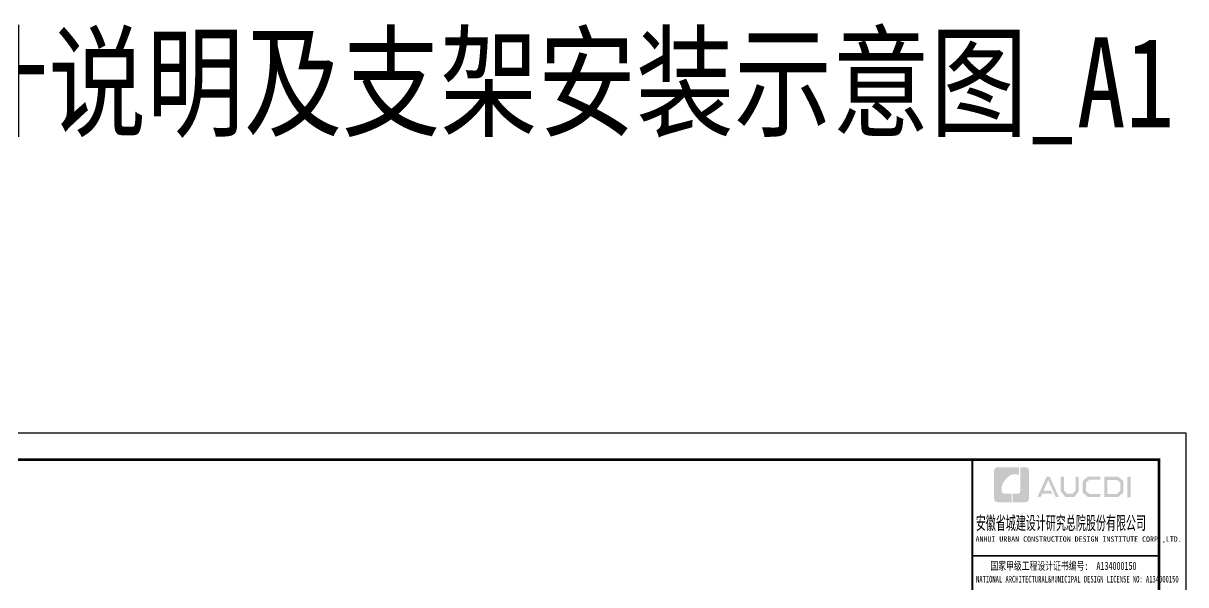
# Model space of a CAD drawing. Extents: x 27938 to 1042331, y -235042 to 1535213.
# Drawn here: x 708052 to 751614, y 696167 to 717213 of the extents above; entities that cross this region are included whole.
import ezdxf

# ---------------------------------------------------------------- set-up
doc = ezdxf.new("R2010")
doc.units = 0
doc.header["$LTSCALE"] = 1000
doc.header["$MEASUREMENT"] = 0
doc.layers.add('yichutu', color=7, linetype='Continuous', true_color=0xffffff, plot=False)
for name, color, linetype in [('图框', 140, 'Continuous'), ('图签文字', 147, 'Continuous'), ('导图字', 7, 'Continuous')]:
    doc.layers.add(name, color=color, linetype=linetype)
doc.styles.add('建筑图签-1', font='simhei.ttf', dxfattribs={"width": 0.7})
doc.styles.add('黑体', font='simhei.ttf')

# ---------------------------------------------------------------- blocks, each defined once
blk = doc.blocks.new('院标1')
h = blk.add_hatch(color=150)
h.dxf.hatch_style = 1
h.set_gradient(color1=(33, 113, 253), color2=(33, 113, 253), tint=1, name='INVCURVED')
edge = h.paths.add_edge_path()
edge.add_spline(control_points=[(116373, 648379), (116379, 648379), (116382, 648379), (116391, 648379), (116391, 648379), (116391, 648379), (116616, 648379), (116616, 648379), (116616, 648379), (116616, 648379), (116616, 648054), (116616, 648054), (116616, 648054), (116616, 648054), (116108, 648054), (116108, 648054), (116108, 648054), (116028, 648054), (115963, 648111), (115963, 648199), (115963, 648199), (115963, 648199), (115963, 649215), (115963, 649215), (115963, 649215), (115963, 649295), (116018, 649360), (116108, 649360), (116108, 649360), (116108, 649360), (116897, 649360), (116897, 649360), (116897, 649360), (116897, 649360), (116897, 649080), (116897, 649080), (116897, 649080), (116897, 649080), (116566, 649140), (116356, 648859), (116356, 648859), (116245, 648719), (116240, 648545), (116247, 648466), (116247, 648466), (116254, 648386), (116247, 648466), (116247, 648466), (116247, 648466), (116247, 648466), (116258, 648374), (116373, 648379)], knot_values=[0, 0, 0, 0, 0.071429, 0.071429, 0.071429, 0.107143, 0.142857, 0.142857, 0.142857, 0.178571, 0.214286, 0.214286, 0.214286, 0.25, 0.285714, 0.285714, 0.285714, 0.321429, 0.357143, 0.357143, 0.357143, 0.392857, 0.428571, 0.428571, 0.428571, 0.464286, 0.5, 0.5, 0.5, 0.535714, 0.571429, 0.571429, 0.571429, 0.607143, 0.642857, 0.642857, 0.642857, 0.678571, 0.714286, 0.714286, 0.714286, 0.75, 0.785714, 0.785714, 0.785714, 0.821429, 0.857143, 0.857143, 0.857143, 0.928571, 1, 1, 1, 1], degree=3, periodic=0)
h = blk.add_hatch(color=150)
h.dxf.hatch_style = 1
h.set_gradient(color1=(33, 113, 253), color2=(33, 113, 253), tint=1, name='INVCURVED')
edge = h.paths.add_edge_path()
edge.add_spline(control_points=[(117268, 649215), (117268, 649215), (117268, 648199), (117268, 648199), (117268, 648199), (117268, 648114), (117212, 648054), (117123, 648054), (117123, 648054), (117123, 648054), (116663, 648054), (116663, 648054), (116663, 648054), (116663, 648054), (116663, 648379), (116663, 648379), (116663, 648379), (116663, 648379), (116865, 648379), (116865, 648379), (116865, 648379), (116907, 648379), (116941, 648413), (116941, 648455), (116941, 648455), (116941, 648455), (116941, 649360), (116941, 649360), (116941, 649360), (116941, 649360), (117123, 649360), (117123, 649360), (117123, 649360), (117204, 649360), (117268, 649306), (117268, 649215)], knot_values=[0, 0, 0, 0, 0.1, 0.1, 0.1, 0.15, 0.2, 0.2, 0.2, 0.25, 0.3, 0.3, 0.3, 0.35, 0.4, 0.4, 0.4, 0.45, 0.5, 0.5, 0.5, 0.55, 0.6, 0.6, 0.6, 0.65, 0.7, 0.7, 0.7, 0.75, 0.8, 0.8, 0.8, 0.9, 1, 1, 1, 1], degree=3, periodic=0)
blk = doc.blocks.new('TK')
at = {"layer": '图框'}
h = blk.add_hatch(color=256, dxfattribs=at)
h.paths.add_polyline_path([(547288, 547072), (547414, 547072), (547414, 546302), (547288, 546302)])
h.paths.add_polyline_path([(546536, 546956), (546536, 546430), (546896, 546430), (547020, 546536), (547020, 546855), (546900, 546956)], flags=16)
h.paths.add_polyline_path([(546418, 547074), (546418, 546311), (546940, 546311), (547138, 546482), (547138, 546910), (546943, 547074)])
h.paths.add_polyline_path([(546275, 547077), (546275, 546962), (545868, 546962), (545735, 546851), (545735, 546531), (545868, 546429), (546277, 546429), (546277, 546307), (545813, 546307), (545611, 546481), (545611, 546910), (545809, 547077)])
h.paths.add_polyline_path([(544792, 547075), (544912, 547075), (544912, 546565), (545026, 546433), (545237, 546433), (545351, 546565), (545351, 547075), (545465, 547075), (545465, 546528), (545301, 546311), (544963, 546311), (544792, 546530)])
h.paths.add_polyline_path([(544260, 547074), (544377, 547074), (544719, 546310), (544603, 546310), (544322, 546944), (544147, 546556), (544418, 546556), (544479, 546440), (544098, 546440), (544039, 546308), (543916, 546308)])
blk.add_line((541480, 544114), (548480, 544114), dxfattribs=at)
blk.add_line((541480, 544114), (548480, 544114), dxfattribs=at)
blk.add_lwpolyline([(465375, 548714), (549475, 548714), (549475, 489314), (465375, 489314)], close=True, dxfattribs=at)
blk.add_lwpolyline([(465375, 548714), (549475, 548714), (549475, 489314), (465375, 489314)], close=True, dxfattribs=at)
at = {"layer": '图框', "const_width": 100}
blk.add_lwpolyline([(548475, 490314), (548475, 547714), (467875, 547714), (467875, 490314)], close=True, dxfattribs=at)
at = {"layer": '图框'}
for points, const_width in [([(541480, 490314), (541480, 547714)], 70), ([(541480, 544114), (548480, 544114)], 60)]:
    blk.add_lwpolyline(points, dxfattribs=dict(at, const_width=const_width))
blk.add_blockref('院标1', (426331, -101935))
at = {"layer": '图框', "style": '建筑图签-1'}
for s, height, width, p in [('ANHUI URBAN CONSTRUCTION DESIGN INSTITUTE CORP.,LTD.', 200, 0.91, (541598, 544636)), ('NATIONAL ARCHITECTURAL&MUNICIPAL DESIGN LICENSE NO: A134000150', 250, 0.6, (541617, 543108))]:
    blk.add_text(s, height=height, dxfattribs=dict(at, width=width)).set_placement(p)
at = {"layer": '图签文字', "color": 7, "style": '建筑图签-1'}
for s, height, width, p in [('安徽省城建设计研究总院股份有限公司', 500, 0.55, (541608, 545091)), ('国家甲级工程设计证书编号:  A134000150', 300, 0.7, (542152, 543581))]:
    blk.add_text(s, height=height, dxfattribs=dict(at, width=width)).set_placement(p)
blk = doc.blocks.new('yct-841-594-84100-59399.9999999999-100-1000.0')
at = {"layer": 'yichutu', "color": 7, "true_color": 0xffffff}
blk.add_lwpolyline([(0, 0), (0, 59400), (84100, 59400), (84100, 0)], close=True, dxfattribs=at)

msp = doc.modelspace()

# ---------------------------------------------------------------- block references
msp.add_blockref('TK', (202139.1, 153143.3))
at = {"layer": 'yichutu'}
msp.add_blockref('yct-841-594-84100-59399.9999999999-100-1000.0', (667514.1, 642457), dxfattribs=at)

# ---------------------------------------------------------------- texts
at = {"layer": '导图字', "color": 1, "style": '黑体', "width": 0.8}
msp.add_text('水施_05_给排水抗震设计说明及支架安装示意图_A1', height=3364.726, dxfattribs=at).set_placement((668615.1, 713317))

doc.saveas('drawing.dxf')
